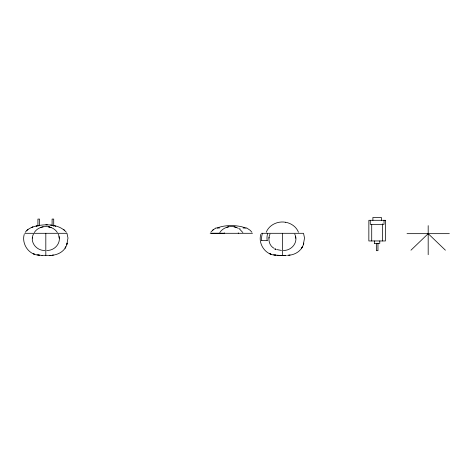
<?xml version="1.0" encoding="UTF-8"?>
<svg xmlns="http://www.w3.org/2000/svg" width="473" height="473" viewBox="0 0 473 473"><rect width="100%" height="100%" fill="white"/><g stroke="black" fill="none" stroke-linecap="round" stroke-linejoin="round"><path stroke-width="0.71" d="M33.453 234.046C29.332 241.916 36.474 250.897 44.9 250.43M270.006 234.046C267.653 239.013 269.102 245.818 274.239 248.408M32.519 237.275L32.418 238.108M269.072 237.275L268.966 238.108M67.243 243.134L66.823 244.387L67.988 238.049L66.977 233.301L24.661 233.301M303.796 243.134L303.37 244.387L304.535 238.049L303.524 233.301L261.208 233.301M24.224 234.36C21.427 244.121 29.06 255.272 39.495 255.178L37.065 254.799M260.777 234.36C257.974 244.121 265.607 255.272 276.043 255.178L273.619 254.799M67.213 243.223C65.558 251.34 57.369 255.574 49.618 255.42M303.761 243.223C302.182 250.761 294.856 255.272 287.478 255.319M266.258 232.273C269.096 224.793 277.822 220.873 285.461 222.245M34.281 232.539C39.3 224.586 52.337 224.586 57.357 232.539M219.791 232.539C223.652 226.62 232.255 224.764 238.303 228.347M25.258 232.255C28.126 228.246 33.104 226.638 37.71 225.633M210.775 232.255L213.382 229.582M410.972 250.193L428.183 233.662L445.4 250.193M27.931 229.529L26.878 230.392M212.448 230.351L215.753 228.104M31.537 227.507L32.921 226.975L31.703 227.442M40.512 227.554L43.114 226.774M226.88 227.241L228.63 226.774M36.344 225.934C46.401 223.847 59.06 224.09 66.374 232.255M39.389 225.319L38.006 225.58L39.519 225.302M52.178 255.189L53.49 255M288.731 255.189L290.044 255M46.768 250.43C55.158 250.867 62.288 241.945 58.197 234.088M283.315 250.43C291.705 250.867 298.835 241.945 294.75 234.088M49.665 255.414L50.93 255.319M47.412 224.852L45.816 224.823M278.52 255.408L286.218 255.367L283.091 255.526M283.091 255.532L282.606 255.538M36.108 226.372L36.687 226.372M55.11 226.372L55.53 226.372M215.984 227.992L219.561 227.992M243.098 227.992L246.681 227.992M239.143 228.802L240.077 228.802M211.543 233.26L224.143 233.26M210.172 233.301L252.487 233.301M407.022 233.662L449.35 233.662M261.652 240.55L267.292 240.55M374.527 243.388L379.772 243.388L379.784 240.958M274.878 249.46L276.09 249.46M41.967 255.337L49.665 255.337M282.369 255.538L278.757 255.426M278.662 255.426L274.86 255.03M281.447 250.43L276.888 249.584M42.109 255.426L38.313 255.03M278.774 255.355L277.568 255.249L279.963 255.461M50.57 225.089L55.294 225.934M285.461 222.245C291.096 223.132 296.423 226.845 298.475 232.273M49.405 226.981L48.536 226.78L51.155 227.56M234.052 226.78L236.666 227.56M270.887 254.113L269.74 253.694L270.964 254.143M34.34 254.113L33.193 253.694L34.411 254.143M246.906 228.104L250.27 230.392L251.884 232.255M239.817 229.322L242.868 232.539M64.76 230.392L63.701 229.529M295.536 236.518L295.779 238.221M58.983 236.518L59.226 238.221M428.183 225.639L428.183 254.711M384.035 220.3L384.035 224.35L370.264 224.35L370.264 220.3M382.586 223.841L382.586 240.958M381.404 220.3L381.404 217.462L372.895 217.462L372.895 220.3M377.962 243.388L377.962 250.678L376.354 250.678L376.337 243.388M374.515 240.958L374.515 243.388M371.713 224.35L371.713 240.958M282.369 233.301L282.369 255.497M275.28 248.449L275.28 249.46M53.715 226.372L53.715 219.082L52.107 219.082L52.095 225.645M45.816 233.301L45.816 255.526M39.537 225.645L39.537 219.082L37.935 219.082L37.917 226.372M224.113 233.301A8.91 8.91 0 0 1 224.444 232.87M238.215 232.87A8.91 8.91 0 0 1 238.552 233.301M217.349 227.974A26.181 26.181 0 0 1 222.032 226.526L224.007 226.129A45.698 45.698 0 0 1 238.652 226.171L240.633 226.508A26.181 26.181 0 0 1 245.316 227.974M267.186 240.532A14.107 12.215 -90 0 1 267.688 233.278M261.74 240.532A13.155 11.393 90 0 1 262.48 233.26M65.729 246.936L65.108 248.053L65.729 246.936M302.277 246.936L301.662 248.053L302.277 246.936M385.442 220.3L368.857 220.3L368.845 240.958L385.442 240.958L385.454 220.3"/></g></svg>
